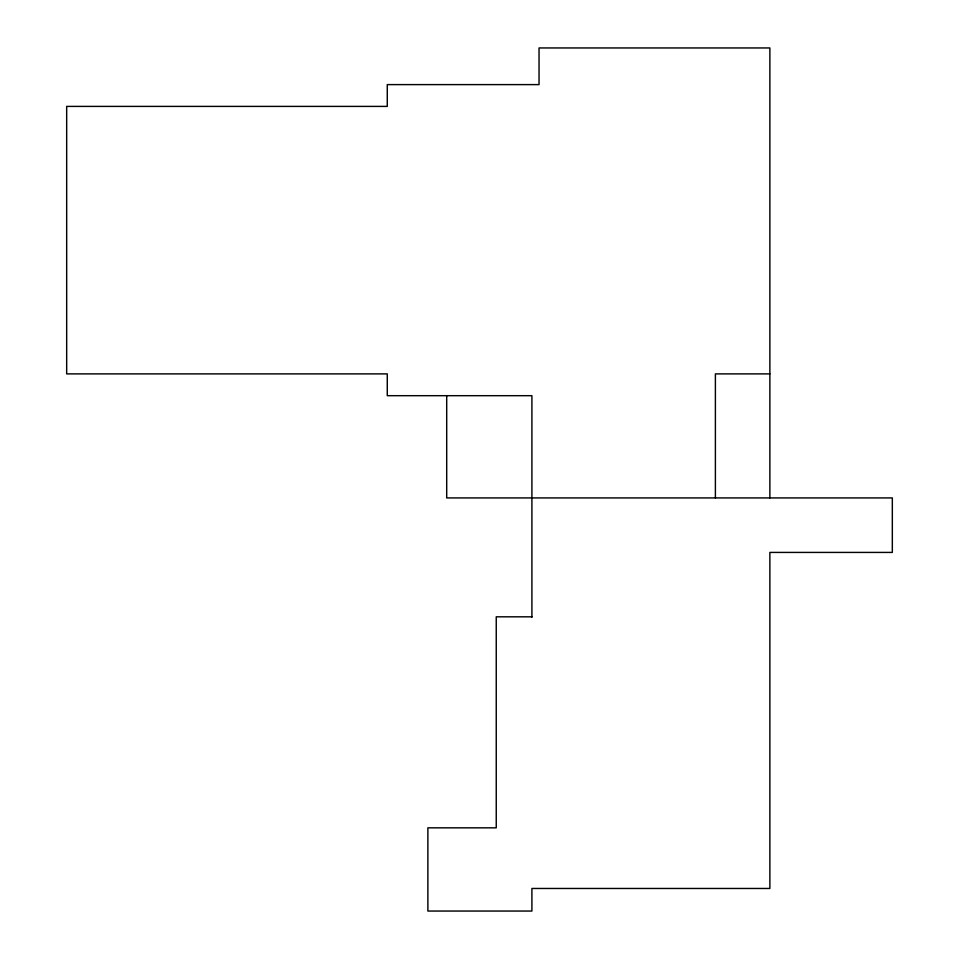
<?xml version="1.0" encoding="UTF-8"?>
<svg xmlns="http://www.w3.org/2000/svg" width="959" height="959" viewBox="0 0 959 959"><rect width="100%" height="100%" fill="white"/><g stroke="black" fill="none" stroke-linecap="round" stroke-linejoin="round"><path stroke-width="1.44" d="M769.873 373.89L715.39 373.89L715.39 497.925M531.909 616.817L496.247 616.817L496.247 827.833L427.882 827.833L427.882 911.05L531.909 911.05L531.909 888.466L769.873 888.466L769.873 552.42L892.326 552.42L892.326 497.925L446.702 497.925L446.702 395.683M769.873 497.925L769.873 47.95L539.042 47.95L539.042 84.608L387.268 84.608L387.268 106.401L66.674 106.401L66.674 373.89L387.268 373.89L387.268 395.683L531.909 395.683L531.909 617.344"/></g></svg>
